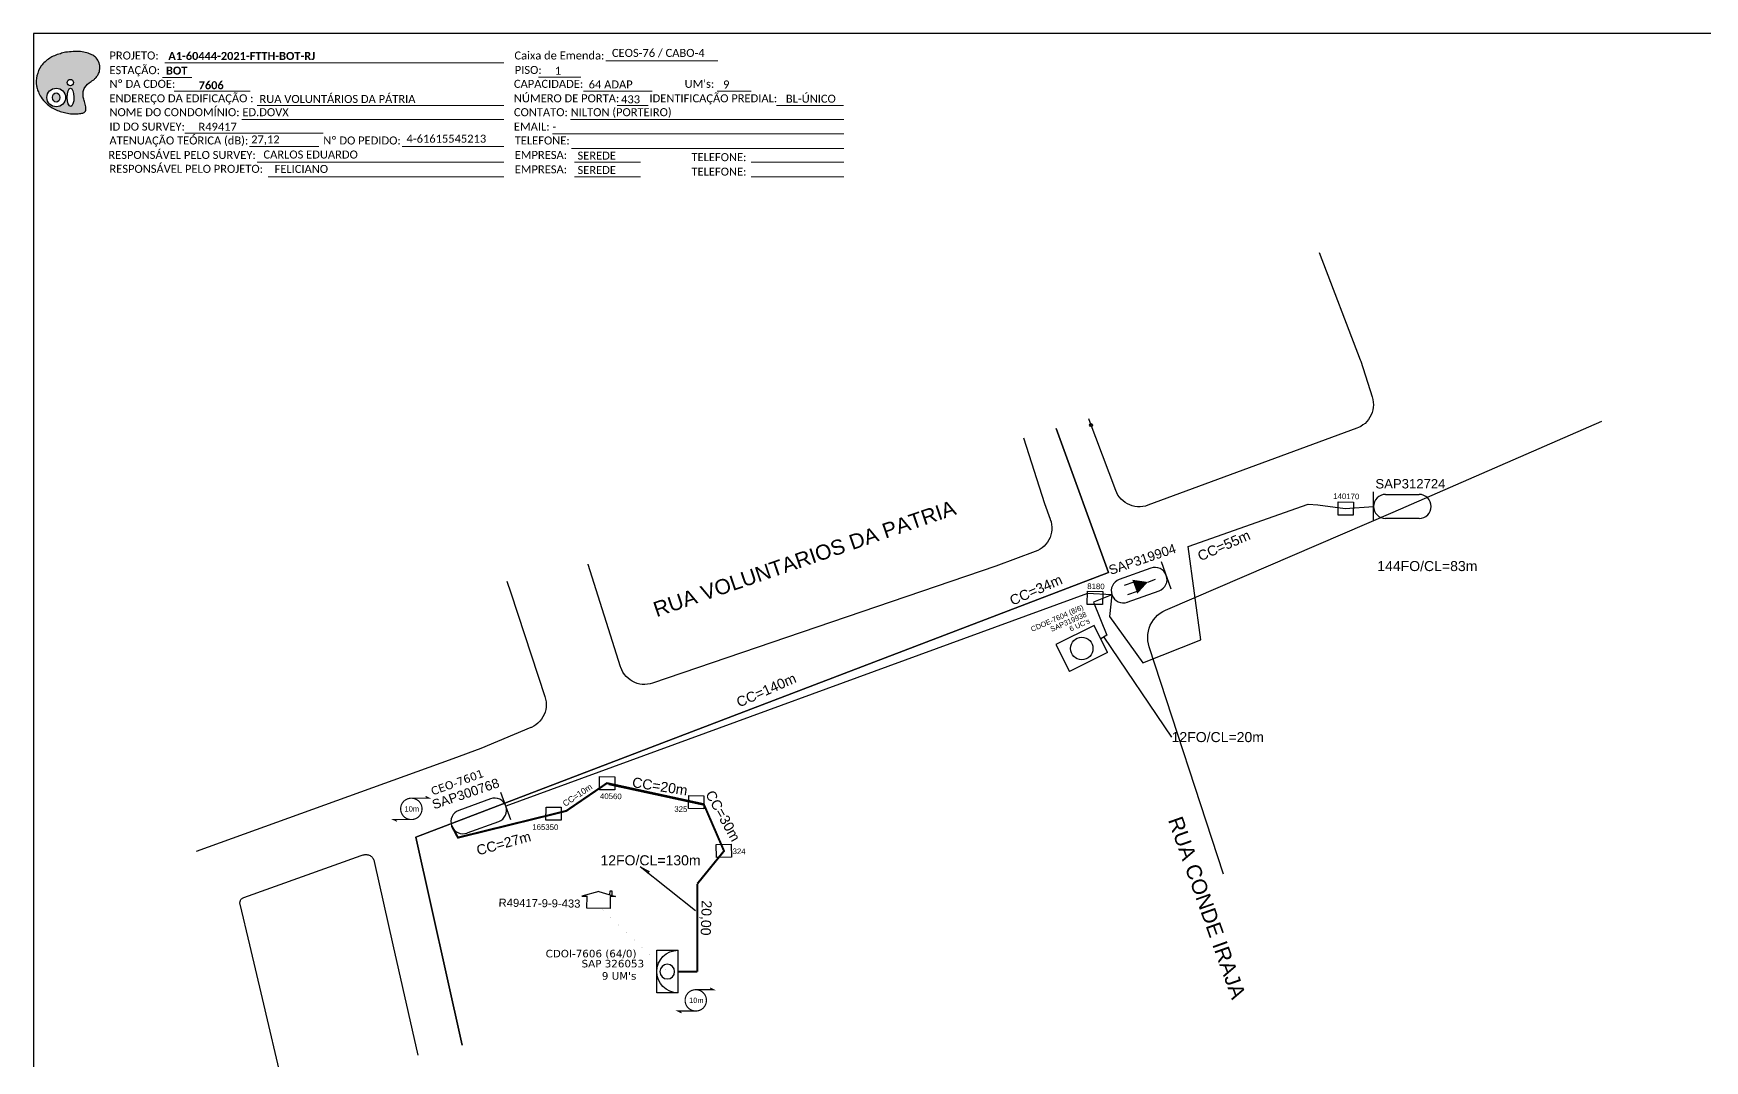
# Model space of a CAD drawing. Header units: millimetres. Extents: x -2326 to 56712, y 3364 to 45063.
# Drawn here: x -2326 to 30029, y 25170 to 45063 of the extents above; entities that cross this region are included whole.
import ezdxf
from ezdxf.enums import TextEntityAlignment as Align

# ---------------------------------------------------------------- set-up
doc = ezdxf.new("R2010")
doc.units = ezdxf.units.MM
doc.header["$LTSCALE"] = 0.1
doc.header["$MEASUREMENT"] = 0
for name, color, linetype in [('CD a instalar', 1, 'Continuous'), ('CDO_INTERIOR', 1, 'Continuous'), ('CDOE', 1, 'Continuous'), ('CEO', 1, 'Continuous'), ('CEOS', 1, 'Continuous'), ('GIR_LV_EDIFICIOS', 7, 'Continuous'), ('label_cabos', 7, 'Continuous'), ('LAYOUT', 7, 'Continuous'), ('LEGENDAS_INFRAESTRUTURAS', 7, 'Continuous'), ('linha de chamada', 5, 'Continuous'), ('MUB_BAIRROS', 254, 'Continuous'), ('MUB_DIVISA', 7, 'Continuous'), ('MUB_QUADRAS', 253, 'Continuous'), ('NOS_DE_INFRAESTRUTURA', 7, 'Continuous'), ('SEGMENTO_texto', 7, 'Continuous')]:
    doc.layers.add(name, color=color, linetype=linetype)
doc.styles.add('ARIAL', font='arial.ttf')
doc.styles.add('siredit', font='verdana.ttf')
doc.styles.get("Standard").update_dxf_attribs({"font": 'arial.ttf'})
doc.styles.add('Style-font000', font='font000.shx')
doc.styles.add('WMF-Calibri0', font='calibri.ttf')
doc.styles.add('WMF-Calibri1', font='calibrib.ttf')
doc.linetypes.add('FENCELINE1', pattern='A,0.25,-0.1,[133,ltypeshp.shx,S=0.1,R=0,X=-0.1,Y=0],-0.1,1', length=1.45)
doc.dimstyles.get("Standard").update_dxf_attribs({"dimtxt": 0.18, "dimasz": 0.18, "dimexe": 0.18, "dimexo": 0.0625, "dimgap": 0.09, "dimtad": 0, "dimtih": 1, "dimtoh": 1, "dimdec": 4, "dimzin": 0, "dimdsep": 46, "dimtxsty": 'Standard', "dimcen": 0.09, "dimadec": 0, "dimazin": 0, "dimtfac": 1, "dimtdec": 4, "dimtofl": 0, "dimtmove": 0, "dimatfit": 3, "dimfxl": 0, "dimtolj": 1, "dimtzin": 0, "dimarcsym": 0})

# ---------------------------------------------------------------- blocks, each defined once
blk = doc.blocks.new('DV')
at = {"linetype": 'Continuous'}
blk.add_circle((0, 0), 0.00000275, dxfattribs=at)
blk = doc.blocks.new('MHMZ')
at = {"color": 5}
for p, q in [((-0.0000133, 0.0000116), (0.000014, 0.0000116)), ((-0.0000133, -0.0000118), (-0.0000133, 0.0000116)), ((0.000014, 0.0000116), (0.000014, -0.0000118)), ((0.000014, -0.0000118), (-0.0000133, -0.0000118))]:
    blk.add_line(p, q, dxfattribs=at)
blk = doc.blocks.new('LVLV')
for p, q in [((0, 0.0000254), (-0.0000251, 0.000018)), ((0, 0.0000254), (0.0000251, 0.000018)), ((0.0000169, 0.0000264), (0.0000195, 0.0000264)), ((0.0000169, 0.0000205), (0.0000169, 0.0000264)), ((0.0000195, 0.0000264), (0.0000195, 0.0000198)), ((-0.0000251, 0.000018), (-0.0000173, 0.000018)), ((-0.0000172, 0), (-0.0000172, 0.0000179)), ((0.0000172, 0), (-0.0000172, 0)), ((0.0000251, 0.000018), (0.0000172, 0.000018)), ((0.0000172, 0.000018), (0.0000172, 0))]:
    blk.add_line(p, q)
blk = doc.blocks.new('CDO_INTERIOR')
at = {"layer": 'CDO_INTERIOR'}
for p, q in [((0.167, 0.167), (0, 0.167)), ((0.167, -0.167), (0.167, 0.167)), ((0, -0.167), (0.167, -0.167))]:
    blk.add_line(p, q, dxfattribs=at)
blk.add_lwpolyline([(0, -0.167), (0, 0.167)], dxfattribs=at)
blk.add_circle((0.084, 0), 0.0577, dxfattribs=at)
blk.add_arc((0, 0), 0.167, 269.9724, 89.9724, dxfattribs=at)
at = {"layer": 'CDO_INTERIOR', "flags": 1}
for tag, height, style, p in [('ID', 0.0591, 'siredit', (0, 0.551)), ('FIBRAS_FUSIONADAS', 0.0591, 'Style-font000', (0, 0.373)), ('FIBRAS_RESERVA', 0.0591, 'Style-font000', (0, 0.275)), ('COORX', 0.0394, 'siredit', (0, 0)), ('COORY', 0.0394, 'siredit', (0, 0)), ('NºRAISER', 0.0394, 'siredit', (0.285, -0.016)), ('NºPP', 0.0394, 'siredit', (0.285, -0.095))]:
    blk.add_attdef(tag, text='', height=height, rotation=359.9724, dxfattribs=dict(at, style=style)).set_placement(p, align=Align.MIDDLE_LEFT)
at = {"layer": 'CDO_INTERIOR', "style": 'siredit'}
for tag, height, p in [('Nº_UCs', 0.0591, (0, 0.472)), ('CDO', 0.0591, (0.286, 0.141)), ('SPLITER_32_1', 0.0512, (1.081, 0.141)), ('TIPO_CDO', 0.0591, (0.285, 0.062)), ('SPLITER_32_2', 0.0512, (1.081, 0.062)), ('SPLITER_32_3', 0.0512, (1.081, -0.017)), ('SPLITER_4/8_1', 0.0512, (1.081, -0.096)), ('SPLITER_32_4', 0.0394, (0.285, -0.174)), ('SPLITER_4/8_2', 0.0512, (1.081, -0.174)), ('SPLITER_4/8_3', 0.0512, (1.081, -0.253)), ('SPLITER_4/8_4', 0.0512, (1.081, -0.332))]:
    blk.add_attdef(tag, text='', height=height, rotation=359.9724, dxfattribs=at).set_placement(p, align=Align.MIDDLE_LEFT)
blk = doc.blocks.new('OI')
h = blk.add_hatch(color=40)
edge = h.paths.add_edge_path()
edge.add_spline(control_points=[(4.35, -0.67), (3.92, -0.99), (3.26, -1.5), (2.81, -2.59), (2.9, -3.5), (3.06, -4.27), (3.31, -4.85), (3.37, -5.39), (3.4, -5.88), (3.2, -6.4), (2.54, -6.61), (1.65, -6.63), (0.55, -6.67), (-0.56, -6.42), (-1.61, -6.14), (-2.77, -5.61), (-3.92, -4.77), (-4.89, -3.7), (-5.34, -2.65), (-5.6, -1.94), (-5.85, -0.96), (-5.71, 0.47), (-5.1, 2.02), (-4.14, 3.02), (-3.3, 3.61), (-2.37, 4.16), (-1.36, 4.44), (-0.56, 4.7), (0.79, 4.85), (2.24, 4.97), (3.79, 4.57), (4.67, 4.21), (5.44, 3.65), (5.76, 2.99), (6.03, 2.21), (6.01, 1.46), (5.72, 0.64), (5.31, 0.08), (4.88, -0.38), (4.51, -0.55), (4.35, -0.67)], knot_values=[0, 0, 0, 0, 1.60434, 2.417191, 3.427595, 4.282808, 4.776746, 5.304182, 5.888771, 6.258406, 6.858137, 7.79129, 8.986195, 10.124242, 11.187857, 12.242908, 13.953784, 15.414161, 16.515391, 17.349188, 17.675853, 19.552021, 21.515531, 22.568638, 23.63245, 24.621084, 25.782718, 26.745347, 27.142653, 29.870543, 31.004649, 31.921532, 32.709589, 33.801391, 34.042471, 35.192333, 35.971461, 36.628871, 37.254359, 37.836911, 37.836911, 37.836911, 37.836911], degree=3, periodic=0)
h.paths.add_polyline_path([(1.13, -0.87, -1), (-0.04, -0.87, -1)], flags=16)
edge = h.paths.add_edge_path(flags=16)
edge.add_ellipse((0.56, -3.59), major_axis=(-0.02, 1.71), ratio=0.361305, start_angle=0, end_angle=360)
h.paths.add_polyline_path([(-0.36, -3.62, -1), (-3.8, -3.62, -1)], flags=16)
edge = h.paths.add_edge_path(flags=0)
edge.add_ellipse((-2.08, -3.62), major_axis=(0, 0.885), ratio=0.758294, start_angle=0, end_angle=360)
at = {"color": 40}
for centre, radius in [((-2.08, -3.62), 1.72), ((0.54, -0.87), 0.587)]:
    blk.add_circle(centre, radius, dxfattribs=at)
blk.add_ellipse((-2.08, -3.62), major_axis=(0, 0.885), ratio=0.758294, start_param=-3.141592653589792, end_param=3.141592653589792, dxfattribs=at)
blk.add_ellipse((0.56, -3.59), major_axis=(-0.02, 1.71), ratio=0.361305, dxfattribs=at)
at = {"color": 40, "start_tangent": (-0.800898, -0.598801), "end_tangent": (-0.800898, -0.598801)}
blk.add_spline([(4.35, -0.67), (3.2, -1.78), (2.9, -2.54), (2.92, -3.55), (3.12, -4.38), (3.28, -4.85), (3.37, -5.37), (3.35, -5.95), (3.2, -6.29), (2.66, -6.55), (1.73, -6.63), (0.54, -6.62), (-0.58, -6.41), (-1.6, -6.11), (-2.56, -5.67), (-3.95, -4.67), (-4.89, -3.56), (-5.37, -2.56), (-5.64, -1.78), (-5.72, -1.46), (-5.63, 0.42), (-4.84, 2.22), (-4.13, 2.99), (-3.27, 3.62), (-2.4, 4.09), (-1.3, 4.47), (-0.37, 4.72), (0.02, 4.77), (2.75, 4.8), (3.85, 4.53), (4.69, 4.16), (5.31, 3.68), (5.85, 2.73), (5.93, 2.5), (5.94, 1.35), (5.67, 0.62), (5.29, 0.08), (4.84, -0.36), (4.35, -0.67)], degree=3, dxfattribs=at)

msp = doc.modelspace()

# ---------------------------------------------------------------- linework, layer by layer
at = {"color": 7, "linetype": 'Continuous'}
for p, q in [((9423, 28923), (9596, 28834)), ((9596, 28834), (9556, 28799))]:
    msp.add_line(p, q, dxfattribs=at)
at = {"color": 7}
msp.add_lwpolyline([(-2326, 3364), (56712, 3364), (56712, 45063), (-2326, 45063)], close=True, dxfattribs=at)
at = {"lineweight": 0}
for points in [[(217, 44493), (6781, 44493)], [(8754, 44535), (10926, 44535)], [(172, 44210), (738, 44210)], [(7455, 44213), (8274, 44213)], [(8323, 43945), (9652, 43945)], [(1712, 43396), (6781, 43396)], [(2007, 43665), (6781, 43665)], [(8074, 43396), (13364, 43396)], [(603, 43131), (3285, 43131)], [(7725, 43116), (13364, 43116)], [(8095, 42837), (13364, 42837)]]:
    msp.add_lwpolyline(points, dxfattribs=at)
at = {"color": 7, "lineweight": 0}
for points in [[(402, 43945), (1869, 43945)], [(10910, 43945), (11572, 43945)], [(8978, 43665), (9578, 43665)], [(12062, 43665), (13361, 43665)], [(1859, 42875), (3199, 42875)], [(4816, 42875), (6783, 42875)], [(2007, 42568), (6781, 42568)], [(8148, 42568), (9426, 42568)], [(11569, 42568), (13364, 42568)], [(2222, 42288), (6781, 42288)], [(8148, 42288), (9426, 42288)], [(11569, 42288), (13364, 42288)]]:
    msp.add_lwpolyline(points, dxfattribs=at)
at = {"layer": 'CD a instalar', "color": 7, "linetype": 'Continuous'}
for p, q in [((20028, 35126), (22353, 35946)), ((22353, 35946), (22541, 35934)), ((22541, 35934), (23068, 35862)), ((23068, 35862), (23619, 35902)), ((20273, 33317), (20028, 35126)), ((18081, 34218), (6822, 30098)), ((18556, 34188), (18081, 34218)), ((18556, 34188), (18196, 34050)), ((18196, 34050), (18456, 33411)), ((18556, 34188), (18510, 33770)), ((18510, 33770), (19151, 32870)), ((18456, 33411), (18340, 33335)), ((19151, 32870), (20273, 33317))]:
    msp.add_line(p, q, dxfattribs=at)
at = {"layer": 'CD a instalar', "linetype": 'Continuous'}
for p, q in [((8812, 30520), (10664, 30116)), ((6822, 30098), (6822, 30098)), ((10664, 30116), (11033, 29250))]:
    msp.add_line(p, q, dxfattribs=at)
at = {"layer": 'CD a instalar', "color": 7, "linetype": 'Continuous'}
msp.add_lwpolyline([(23619, 35622), (23619, 36183)], dxfattribs=at)
at = {"layer": 'CD a instalar', "linetype": 'FENCELINE1', "ltscale": 0.3, "const_width": 38.9}
msp.add_lwpolyline([(5771, 29717), (5893, 29488), (7990, 30005), (8778, 30543), (10653, 30135), (11045, 29230), (10527, 28593)], dxfattribs=at)
at = {"layer": 'CD a instalar', "linetype": 'FENCELINE1', "const_width": 38.9}
msp.add_lwpolyline([(10527, 26894), (10527, 28593)], dxfattribs=at)
at = {"layer": 'CD a instalar', "linetype": 'Continuous', "const_width": 38.9}
msp.add_lwpolyline([(10154, 26894), (10527, 26894)], dxfattribs=at)
at = {"layer": 'CDOE', "color": 7}
for p, q in [((18209, 33598), (17470, 33230)), ((18471, 33073), (18209, 33598)), ((17470, 33230), (17731, 32704)), ((18471, 33073), (17731, 32704))]:
    msp.add_line(p, q, dxfattribs=at)
msp.add_circle((17970, 33151), 218, dxfattribs=at)
at = {"layer": 'CEO', "color": 7}
for p, q in [((23852, 36135), (24504, 36135)), ((24504, 35669), (23852, 35669))]:
    msp.add_line(p, q, dxfattribs=at)
at = {"layer": 'CEO', "color": 5}
for p, q in [((6524, 30238), (5910, 30015)), ((6069, 29578), (6682, 29800))]:
    msp.add_line(p, q, dxfattribs=at)
msp.add_lwpolyline([(6917, 29835), (6726, 30362)], dxfattribs=at)
at = {"layer": 'CEO', "color": 7}
for centre, start, end in [((23852, 35902), 90, 270), ((24504, 35902), 270, 90)]:
    msp.add_arc(centre, 233, start, end, dxfattribs=at)
at = {"layer": 'CEO', "color": 5}
for centre, start, end in [((6603, 30019), 289.9484, 109.9484), ((5990, 29796), 109.9484, 289.9484)]:
    msp.add_arc(centre, 233, start, end, dxfattribs=at)
at = {"layer": 'CEOS', "color": 7}
for p, q in [((19310, 34707), (18696, 34486)), ((18853, 34048), (19467, 34269))]:
    msp.add_line(p, q, dxfattribs=at)
for points in [[(19703, 34303), (19513, 34831)], [(18978, 34438), (18791, 34371)], [(19251, 34438), (19399, 34492)], [(19043, 34256), (18857, 34189)]]:
    msp.add_lwpolyline(points, dxfattribs=at)
msp.add_lwpolyline([(19251, 34438, 0, 287, 0), (18998, 34347, 287, 287, 0)], format="xyseb", dxfattribs=at)
for centre, start, end in [((19389, 34488), 289.7837, 109.7837), ((18775, 34267), 109.7837, 289.7837)]:
    msp.add_arc(centre, 233, start, end, dxfattribs=at)
at = {"layer": 'LAYOUT', "color": 7, "const_width": 23}
msp.add_lwpolyline([(4991, 30252, 1.000012), (4991, 29838, 0.999978)], format="xyb", close=True, dxfattribs=at)
at = {"layer": 'LAYOUT', "color": 7, "const_width": 21.5}
for points in [[(4991, 30252), (5335, 30252), (5266, 30286)], [(4991, 29838), (4646, 29838), (4715, 29804)]]:
    msp.add_lwpolyline(points, dxfattribs=at)
at = {"layer": 'LAYOUT', "color": 1, "const_width": 23}
msp.add_lwpolyline([(10498, 26543, 1.000012), (10498, 26130, 0.999978)], format="xyb", close=True, dxfattribs=at)
at = {"layer": 'LAYOUT', "color": 1, "const_width": 21.5}
for points in [[(10498, 26543), (10843, 26543), (10774, 26578)], [(10498, 26130), (10154, 26130), (10222, 26096)]]:
    msp.add_lwpolyline(points, dxfattribs=at)
at = {"layer": 'linha de chamada', "color": 4, "linetype": 'Continuous', "ltscale": 0.35, "const_width": 0.4}
msp.add_lwpolyline([(9947, 26894), (8651, 28135)], dxfattribs=at)
at = {"layer": 'MUB_BAIRROS', "color": 4, "linetype": 'Continuous', "ltscale": 0.3}
for points in [[(17474, 37414), (18487, 34620), (5075, 29499), (5974, 25467)], [(5974, 25467), (5075, 29499), (18487, 34620), (17474, 37414)]]:
    msp.add_lwpolyline(points, dxfattribs=at)
at = {"layer": 'MUB_QUADRAS', "color": 4, "linetype": 'Continuous'}
for points in [[(22567, 40822), (23363, 38743), (23372, 38717), (23595, 38022), (23607, 37973), (23615, 37922), (23617, 37872), (23614, 37821), (23606, 37770), (23593, 37722), (23574, 37674), (23551, 37629), (23523, 37587), (23491, 37547), (23455, 37511), (23415, 37480), (23372, 37452), (23326, 37429), (23299, 37419), (19251, 35926), (19202, 35910), (19152, 35900), (19102, 35895), (19051, 35896), (19001, 35902), (18950, 35914), (18903, 35930), (18856, 35952), (18812, 35977), (18772, 36008), (18735, 36042), (18701, 36081), (18671, 36122), (18647, 36167), (18628, 36210), (18113, 37580), (18107, 37597)], [(20717, 28781), (19277, 33183), (19261, 33242), (19252, 33302), (19248, 33362), (19251, 33424), (19260, 33484), (19276, 33543), (19298, 33601), (19326, 33655), (19359, 33706), (19396, 33753), (19440, 33797), (19487, 33835), (19538, 33869), (19593, 33896), (19638, 33915), (24001, 35793), (28042, 37556)], [(16846, 37231), (17247, 35960), (17361, 35654), (17362, 35651), (17377, 35603), (17386, 35552), (17391, 35502), (17390, 35451), (17384, 35401), (17373, 35351), (17356, 35303), (17335, 35257), (17309, 35213), (17278, 35172), (17243, 35135), (17205, 35102), (17163, 35073), (17118, 35048), (17071, 35028), (16305, 34748), (9663, 32480), (9613, 32466), (9564, 32457), (9513, 32454), (9462, 32456), (9412, 32463), (9363, 32476), (9315, 32493), (9269, 32516), (9225, 32543), (9186, 32574), (9150, 32609), (9117, 32649), (9088, 32691), (9065, 32735), (9046, 32783), (9043, 32793), (8413, 34780)], [(6843, 34456), (6918, 34229), (7578, 32218), (7591, 32169), (7599, 32118), (7602, 32068), (7599, 32017), (7592, 31967), (7579, 31918), (7560, 31870), (7537, 31825), (7510, 31782), (7478, 31742), (7442, 31706), (7403, 31674), (7360, 31646), (7315, 31623), (7303, 31618), (6335, 31214), (5792, 31017)], [(5792, 31017), (828, 29218)], [(1676, 28201), (1673, 28211), (1673, 28222), (1673, 28234), (1675, 28245), (1677, 28256), (1681, 28267), (1686, 28277), (1692, 28287), (1698, 28295), (1706, 28303), (1715, 28311), (1724, 28317), (1734, 28323), (1745, 28327), (4021, 29139), (4060, 29152), (4076, 29157), (4093, 29160), (4110, 29161), (4127, 29160), (4144, 29158), (4160, 29154), (4176, 29148), (4191, 29141), (4206, 29132), (4219, 29121), (4231, 29110), (4242, 29097), (4252, 29083), (4260, 29067), (4266, 29052), (4271, 29036), (4271, 29035), (4273, 29026), (4635, 27413), (5116, 25275)], [(2501, 24692), (2107, 26372), (1861, 27413), (1676, 28201)]]:
    msp.add_lwpolyline(points, dxfattribs=at)
at = {"layer": 'MUB_QUADRAS', "linetype": 'Continuous'}
msp.add_lwpolyline([(8413, 34780), (8412, 34782)], dxfattribs=at)

# ---------------------------------------------------------------- block references
at = {"color": 7, "xscale": 104.8830271341667, "yscale": 104.8830271341668, "zscale": 104.8830271341668, "rotation": 0.153289602394906}
msp.add_blockref('OI', (-1667, 44202), dxfattribs=at)
at = {"layer": 'CDO_INTERIOR'}
ref = msp.add_blockref('CDO_INTERIOR', (10154, 26894), dxfattribs=dict(at, xscale=-2468.88, yscale=2468.88, zscale=2468.88))
ref.add_attrib('Nº_UCs', "9 UM's", dxfattribs={"color": 1, "height": 145.8, "rotation": 0.0276, "style": 'siredit'}).set_placement((8679, 26810), align=Align.MIDDLE_LEFT)
ref.add_attrib('CDO', 'CDOI-7606 (64/0)', dxfattribs={"color": 1, "height": 145.8, "rotation": 0.0276, "style": 'siredit'}).set_placement((7591, 27242), align=Align.MIDDLE_LEFT)
ref.add_attrib('TIPO_CDO', 'SAP 326053', dxfattribs={"color": 1, "height": 145.8, "rotation": 0.0276, "style": 'siredit'}).set_placement((8287, 27048), align=Align.MIDDLE_LEFT)
at = {"layer": 'GIR_LV_EDIFICIOS', "xscale": 12984305.40612743, "yscale": 12984305.40612743, "zscale": 12984305.40612743, "rotation": 359.2960833884561}
msp.add_blockref('LVLV', (8614, 28116), dxfattribs=at)
at = {"layer": 'MUB_DIVISA', "xscale": 10820254.50510621, "yscale": 10820254.50510619, "zscale": 10820254.50510619, "rotation": 359.2957913142936}
msp.add_blockref('DV', (18152, 37477), dxfattribs=at)
msp.add_blockref('DV', (18152, 37477), dxfattribs=at)
at = {"layer": 'NOS_DE_INFRAESTRUTURA', "color": 40, "yscale": 10820254.50510619, "zscale": 10820254.50510619}
for p, xscale, rotation in [((23078, 35861), 10820254.5051062, 359.2955936653762), ((18224, 34131), 10820254.5051062, 359.2957778805448), ((8779, 30542), 10820254.50510619, 359.2961356413562), ((10503, 30177), 10820254.50510619, 359.2960632220358), ((7741, 29953), 10820254.50510619, 359.2961638193841), ((11045, 29230), 10820254.50510619, 181.2960472964282)]:
    msp.add_blockref('MHMZ', p, dxfattribs=dict(at, xscale=xscale, rotation=rotation))

# ---------------------------------------------------------------- texts
at = {"lineweight": 0, "style": 'WMF-Calibri0'}
for s, height, p in [('PROJETO:', 154.9, (-854, 44558)), ('Caixa de Emenda:', 154.89, (6987, 44558)), ('ESTAÇÃO:', 154.9, (-854, 44274)), ('PISO:', 154.9, (6993, 44278)), ('CAPACIDADE:', 154.89, (6977, 44009)), ('ENDEREÇO DA EDIFICAÇÃO :', 154.89, (-854, 43729)), ('NOME DO CONDOMÍNIO: ED.DOVX', 154.89, (-854, 43460)), ('CONTATO: NILTON (PORTEIRO)', 154.89, (6977, 43460)), ('ATENUAÇÃO TEÓRICA (dB):', 154.89, (-854, 42912)), ('ID DO SURVEY:', 154.89, (-854, 43181)), ('R49417', 154.9, (870, 43177)), ('27,12', 154.9, (1891, 42932)), ('EMAIL: -', 154.9, (6977, 43181)), ('TELEFONE:', 154.9, (6993, 42912))]:
    msp.add_text(s, height=height, dxfattribs=at).set_placement(p)
for s, height, style, p in [('A1-60444-2021-FTTH-BOT-RJ', 154.89, 'WMF-Calibri1', (286, 44549)), ('CEOS-76 / CABO-4', 154.89, 'WMF-Calibri0', (8875, 44608)), ('BOT', 154.9, 'WMF-Calibri1', (241, 44266)), ('1', 155, 'WMF-Calibri0', (7770, 44265)), ('64 ADAP', 154.9, 'WMF-Calibri0', (8424, 43998)), ('RUA VOLUNTÁRIOS DA PÁTRIA', 154.89, 'WMF-Calibri0', (2051, 43716))]:
    msp.add_text(s, height=height, dxfattribs=dict(style=style)).set_placement(p)
at = {"color": 7, "lineweight": 0, "style": 'WMF-Calibri0'}
for s, height, p in [('Nº DA CDOE:', 154.89, (-854, 44009)), ("UM's:", 154.9, (10282, 44009)), ('NÚMERO DE PORTA:', 154.89, (6977, 43729)), ('IDENTIFICAÇÃO PREDIAL:', 154.89, (9601, 43729)), ('Nº DO PEDIDO:', 154.89, (3286, 42912)), ('RESPONSÁVEL PELO SURVEY:', 154.89, (-875, 42632)), ('CARLOS EDUARDO', 154.89, (2128, 42640)), ('EMPRESA:', 154.9, (6993, 42632)), ('TELEFONE:', 154.9, (10415, 42589)), ('RESPONSÁVEL PELO PROJETO:', 154.89, (-854, 42363)), ('FELICIANO', 154.9, (2343, 42361)), ('EMPRESA:', 154.9, (6993, 42353)), ('TELEFONE:', 154.9, (10415, 42309))]:
    msp.add_text(s, height=height, dxfattribs=at).set_placement(p)
at = {"color": 7, "style": 'WMF-Calibri1'}
msp.add_text('7606', height=154.9, dxfattribs=at).set_placement((1116, 43982), align=Align.CENTER)
at = {"color": 7, "style": 'WMF-Calibri0'}
for s, height, p in [('9', 155, (11027, 43996)), ('433', 154.9, (9052, 43709)), ('BL-ÚNICO', 154.9, (12242, 43721)), ('4-61615545213', 154.89, (4898, 42947)), ('SEREDE', 154.9, (8208, 42619)), ('SEREDE', 154.9, (8208, 42340))]:
    msp.add_text(s, height=height, dxfattribs=at).set_placement(p)
at = {"style": 'ARIAL', "flags": 12}
msp.add_attdef('SAP312724', text='XX', height=181.9, dxfattribs=at).set_placement((24334, 36341), align=Align.MIDDLE_CENTER)
msp.add_attdef('SAP319904', text='XX', height=181.9, rotation=18.869, dxfattribs=at).set_placement((19143, 34880), align=Align.MIDDLE_CENTER)
at = {"color": 5, "style": 'ARIAL', "flags": 12}
msp.add_attdef('SAP300768', text='XX', height=181.9, rotation=18.869, dxfattribs=at).set_placement((6042, 30340), align=Align.MIDDLE_CENTER)
at = {"layer": 'CEOS', "color": 5, "linetype": 'Continuous', "style": 'siredit'}
msp.add_text('CEO-7601', height=155.5, rotation=19.9484, dxfattribs=at).set_placement((5881, 30560), align=Align.MIDDLE_CENTER)
at = {"layer": 'GIR_LV_EDIFICIOS'}
msp.add_text('R49417-9-9-433', height=155.81, rotation=359.2961, dxfattribs=at).set_placement((6679, 28151))
at = {"layer": 'label_cabos', "linetype": 'Continuous'}
msp.add_text('12FO/CL=130m', height=194.4, dxfattribs=at).set_placement((8652, 28952))
at = {"layer": 'label_cabos', "linetype": 'Continuous', "attachment_point": 6}
for s, insert, char_height, rotation in [('CC=55m', (21217, 35361), 194.4, 23.7723), ('CC=34m', (17578, 34501), 194.4, 23.7723), ('CDOE-7604 (8/6)', (18000, 33945), 100.78, 23.7723), ('SAP319938', (18056, 33820), 100.8, 23.7723), ("6 UC's", (18121, 33692), 100.8, 23.7723), ('CC=140m', (12426, 32591), 194.4, 23.7723), ('CC=10m', (8476, 30491), 116.6, 33.7845), ('CC=20m', (10337, 30399), 194.4, 351.2582), ('CC=30m', (11285, 29437), 194.4, 299.0788), ('CC=27m', (7299, 29518), 194.4, 15.2204), ('20,00', (10671, 27593), 194.4, 268.0512)]:
    msp.add_mtext(s, dxfattribs=dict(at, insert=insert, char_height=char_height, rotation=rotation))
at = {"layer": 'label_cabos', "linetype": 'Continuous', "char_height": 194.4, "attachment_point": 4}
for s, insert in [('144FO/CL=83m', (23692, 34746)), ('12FO/CL=20m', (19710, 31434))]:
    msp.add_mtext(s, dxfattribs=dict(at, insert=insert))
at = {"layer": 'LAYOUT', "color": 7}
msp.add_text('10m', height=103.3, dxfattribs=at).set_placement((4860, 29993))
at = {"layer": 'LAYOUT', "color": 1}
msp.add_text('10m', height=103.3, dxfattribs=at).set_placement((10368, 26285))
at = {"layer": 'LEGENDAS_INFRAESTRUTURAS', "color": 5}
for s, rotation, p in [('140170', 359.2956, (22839, 36047)), ('8180', 359.2958, (18077, 34303)), ('40560', 359.2961, (8643, 30237)), ('325', 359.2961, (10082, 29988)), ('165350', 359.2962, (7332, 29641)), ('324', 359.296, (11210, 29170))]:
    msp.add_text(s, height=108.2, rotation=rotation, dxfattribs=at).set_placement(p)
at = {"layer": 'SEGMENTO_texto', "color": 5}
msp.add_text('RUA VOLUNTARIOS DA PATRIA', height=291.6, rotation=18.9246, dxfattribs=at).set_placement((9738, 33757))
at = {"layer": 'SEGMENTO_texto', "color": 253}
msp.add_text('RUA CONDE IRAJA', height=291.6, rotation=289.5744, dxfattribs=at).set_placement((19637, 29831))

# ---------------------------------------------------------------- leaders
at = {"color": 7, "linetype": 'Continuous'}
msp.add_leader([(10495, 28069), (9423, 28923)], dimstyle='Standard', dxfattribs=at)
at = {"layer": 'label_cabos', "linetype": 'Continuous', "annotation_type": 0, "has_hookline": 1, "hookline_direction": 0, "text_width": 1740}
msp.add_leader([(18398, 33373), (19709, 31434), (19710, 31434)], dimstyle='Standard', override={"dimtad": 0}, dxfattribs=at)

doc.saveas('drawing.dxf')
